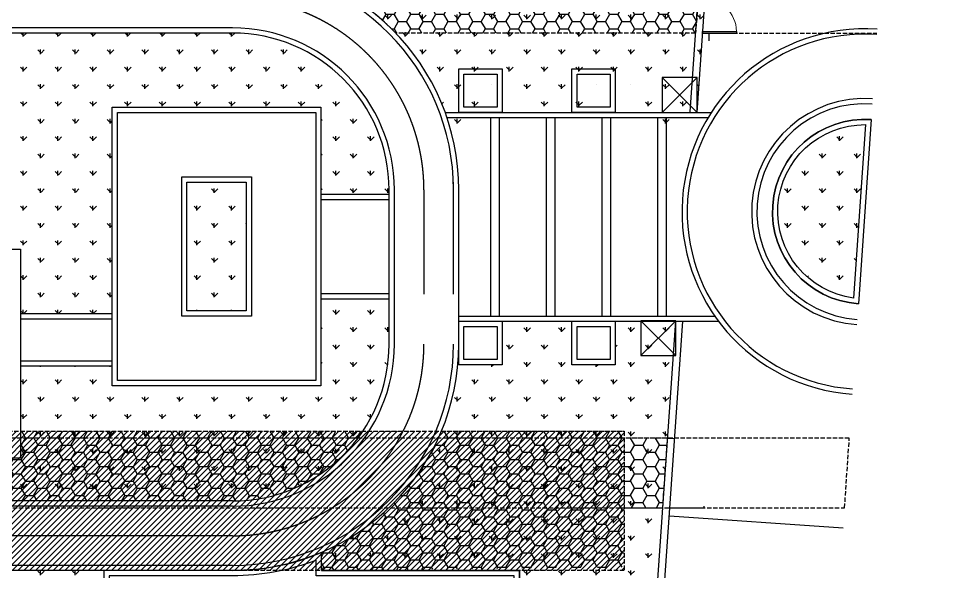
# Model space of a CAD drawing. Header units: millimetres. Extents: x 36720183 to 38160956, y 58934012 to 60388477.
# Drawn here: x 37329263 to 37382925, y 59312169 to 59343914 of the extents above; entities that cross this region are included whole.
import ezdxf

# ---------------------------------------------------------------- set-up
doc = ezdxf.new("R2010")
doc.units = ezdxf.units.MM
doc.header["$LTSCALE"] = 1000
doc.header["$MEASUREMENT"] = 0
doc.linetypes.add('ACAD_ISO04W100', pattern=[30, 24, -3, 0, -3])
doc.linetypes.add('DASH', pattern=[0.35, 0.25, -0.1])
for name, color, linetype in [('@ 绿化', 8, 'Continuous'), ('@HATCH', 8, 'Continuous'), ('@PAVE', 9, 'Continuous'), ('@YL', 2, 'Continuous'), ('@围墙', 5, 'Continuous'), ('@扑救面填充', 8, 'Continuous'), ('@植草板', 8, 'Continuous'), ('DL_道路中线_支路网_', 4, 'ACAD_ISO04W100'), ('扑救面', 2, 'Continuous')]:
    doc.layers.add(name, color=color, linetype=linetype)
pattern_1 = [(90, (0, 0), (-997.795475, 997.795475), [264.58066, -1731.01015]), (45, (0, 0), (-997.796155, 997.796155), [264.58066, -1146.51615]), (135, (0, 0), (-997.796155, -997.796155), [264.58066, -1146.51615])]
pattern_2 = [(0, (0, 0), (714.375, 412.4445), [476.25, -952.5]), (120, (0, 0), (-714.3749147, 412.4446478), [476.25, -952.5]), (60, (0, 0), (8.53e-05, 824.8891478), [-952.5, 476.25])]

# ---------------------------------------------------------------- blocks, each defined once
blk = doc.blocks.new('ba')
at = {"color": 8}
blk.add_lwpolyline([(-1948, -52), (52, -52), (52, 1948), (-1948, 1948)], close=True, dxfattribs=at)
for points in [[(52, -52), (-1948, 1948)], [(-1948, -52), (52, 1948)]]:
    blk.add_lwpolyline(points, dxfattribs=at)

msp = doc.modelspace()

# ---------------------------------------------------------------- hatches: boundary and pattern name
at = {"layer": '@ 绿化', "linetype": 'Continuous'}
h = msp.add_hatch(dxfattribs=at)
h.set_pattern_fill('GRASS', color=256, scale=500, style=0)
h.set_pattern_definition(pattern_1)
edge = h.paths.add_edge_path()
edge.add_line((37217119, 59335836), (37223932, 59334517))
edge.add_arc((37228396, 59335084), 4500, 35.7009, 187.2319, ccw=False)
edge.add_arc((37218578, 59342300), 14233, 341.1851, 390.8676)
edge.add_arc((37240470, 59355385), 11272, 113.8005, 210.8676, ccw=False)
edge.add_arc((37232079, 59374411), 9522, 293.8005, 402.5476)
edge.add_arc((37239934, 59387295), 6500, 90, 262.5783, ccw=False)
edge.add_line((37239934, 59393795), (37254746, 59386274))
edge.add_line((37254746, 59386274), (37257980, 59389006))
edge.add_line((37257980, 59389006), (37261065, 59391356))
edge.add_line((37261065, 59391356), (37268225, 59392102))
edge.add_line((37268225, 59392102), (37268225, 59394602))
edge.add_line((37268225, 59394602), (37308225, 59394602))
edge.add_line((37308225, 59394602), (37308225, 59392102))
edge.add_line((37308225, 59392102), (37316309, 59392102))
edge.add_line((37316309, 59392102), (37311741, 59396635))
edge.add_line((37311741, 59396635), (37284849, 59397181))
edge.add_line((37284849, 59397181), (37284849, 59402782))
edge.add_line((37284849, 59402782), (37310149, 59402316))
edge.add_line((37310149, 59402316), (37312700, 59402159))
edge.add_arc((37305436, 59385237), 18416, 34.8847, 66.7682, ccw=False)
edge.add_arc((37326650, 59400027), 7445, 214.8847, 238.0961)
edge.add_arc((37328376, 59402800), 10712, 238.0961, 267.1565)
edge.add_line((37327845, 59392102), (37327845, 59394602))
edge.add_line((37327845, 59394602), (37357845, 59394602))
edge.add_line((37357845, 59394602), (37357845, 59392102))
edge.add_line((37357845, 59392102), (37364847, 59392102))
edge.add_line((37364847, 59392102), (37360783, 59396039))
edge.add_line((37360783, 59396039), (37333926, 59396576))
edge.add_line((37333926, 59396576), (37333926, 59402177))
edge.add_line((37333926, 59402177), (37359226, 59401711))
edge.add_line((37359226, 59401711), (37360821, 59401687))
edge.add_arc((37360146, 59393500), 8214, 36.6623, 85.287, ccw=False)
edge.add_arc((37377160, 59403827), 11750, 207.4772, 266.2102)
edge.add_line((37376383, 59392102), (37378551, 59392102))
edge.add_line((37378551, 59392102), (37381959, 59392772))
edge.add_line((37381959, 59392772), (37382925, 59406963))
edge.add_line((37382925, 59406963), (37234493, 59409016))
edge.add_line((37234493, 59409016), (37217119, 59335836))
h = msp.add_hatch(dxfattribs=at)
h.set_pattern_fill('GRASS', color=256, scale=500, style=0)
h.set_pattern_definition(pattern_1)
edge = h.paths.add_edge_path()
edge.add_line((37349191, 59344608), (37349358, 59344883))
edge.add_arc((37354036, 59341846), 5578, 92.5347, 147.0047, ccw=False)
edge.add_line((37353790, 59347418), (37364390, 59347418))
edge.add_line((37364390, 59347418), (37364390, 59352018))
edge.add_line((37364390, 59352018), (37367790, 59352018))
edge.add_line((37367790, 59352018), (37367790, 59351989))
edge.add_line((37367790, 59351989), (37367790, 59352008))
edge.add_line((37367790, 59352008), (37369192, 59352017))
edge.add_line((37369192, 59352017), (37368196, 59337649))
edge.add_line((37368196, 59337649), (37364761, 59337649))
edge.add_line((37364761, 59337649), (37364761, 59340149))
edge.add_line((37364761, 59340149), (37362261, 59340149))
edge.add_line((37362261, 59340149), (37362261, 59338534))
edge.add_line((37362261, 59338534), (37358261, 59338534))
edge.add_line((37358261, 59338534), (37358261, 59340149))
edge.add_line((37358261, 59340149), (37355761, 59340149))
edge.add_line((37355761, 59340149), (37355761, 59337649))
edge.add_line((37355761, 59337649), (37354057, 59337649))
edge.add_line((37354057, 59337649), (37353984, 59337895))
edge.add_arc((37341555, 59334087), 13000, 17.0319, 54.0278)
h = msp.add_hatch(dxfattribs=at)
h.set_pattern_fill('GRASS', color=256, scale=500, style=0)
h.set_pattern_definition(pattern_1)
edge = h.paths.add_edge_path()
edge.add_line((37322376, 59343087), (37322376, 59330969))
edge.add_line((37322376, 59330969), (37329376, 59330969))
edge.add_line((37329376, 59330969), (37329376, 59326969))
edge.add_line((37329376, 59326969), (37334637, 59326969))
edge.add_line((37334637, 59326969), (37334637, 59338827))
edge.add_line((37334637, 59338827), (37346637, 59338827))
edge.add_line((37346637, 59338827), (37346637, 59333827))
edge.add_line((37346637, 59333827), (37350555, 59333827))
edge.add_arc((37341552, 59334081), 9006, 358.3787, 449.9838)
edge.add_line((37341555, 59343087), (37322376, 59343087))
h = msp.add_hatch(dxfattribs=at)
h.set_pattern_fill('GRASS', color=256, scale=500, style=0)
h.set_pattern_definition([(90, (-979.5, 0), (-997.795475, 997.795475), [264.58066, -1731.01015]), (45, (-979.5, 0), (-997.796155, 997.796155), [264.58066, -1146.51615]), (135, (-979.5, 0), (-997.796155, -997.796155), [264.58066, -1146.51615])])
edge = h.paths.add_edge_path()
edge.add_arc((37377889, 59332827), 5000, 89.5057, 262.6261, ccw=False)
edge.add_line((37377932, 59337826), (37377248, 59327868))
h = msp.add_hatch(dxfattribs=at)
h.set_pattern_fill('GRASS', color=256, scale=500, style=0)
h.set_pattern_definition(pattern_1)
h.paths.add_polyline_path([(37338937, 59327127), (37338937, 59334527), (37342337, 59334527), (37342337, 59327127)])
h = msp.add_hatch(dxfattribs=at)
h.set_pattern_fill('GRASS', color=256, scale=500, style=0)
h.set_pattern_definition(pattern_1)
edge = h.paths.add_edge_path()
edge.add_line((37322376, 59316210), (37322376, 59318669))
edge.add_line((37322376, 59318669), (37329376, 59318669))
edge.add_line((37329376, 59318669), (37329376, 59323969))
edge.add_line((37329376, 59323969), (37334637, 59323969))
edge.add_line((37334637, 59323969), (37334637, 59322827))
edge.add_line((37334637, 59322827), (37346637, 59322827))
edge.add_line((37346637, 59322827), (37346637, 59327827))
edge.add_line((37346637, 59327827), (37350555, 59327827))
edge.add_line((37350555, 59327827), (37350555, 59325210))
edge.add_arc((37341555, 59325210), 9000, -87.4104, 0, ccw=False)
edge.add_line((37341961, 59316219), (37322376, 59316210))
h = msp.add_hatch(dxfattribs=at)
h.set_pattern_fill('GRASS', color=256, scale=500, style=0)
h.set_pattern_definition(pattern_1)
edge = h.paths.add_edge_path()
edge.add_line((37358041, 59308389), (37358041, 59312210))
edge.add_line((37358041, 59312210), (37346663, 59312210))
edge.add_line((37346663, 59312210), (37346663, 59313256))
edge.add_arc((37341459, 59325344), 13161, 293.2922, 354.2888)
edge.add_line((37354555, 59324034), (37357055, 59324034))
edge.add_line((37357055, 59324034), (37357055, 59326534))
edge.add_line((37357055, 59326534), (37361055, 59326534))
edge.add_line((37361055, 59326534), (37361055, 59324034))
edge.add_line((37361055, 59324034), (37363555, 59324034))
edge.add_line((37363555, 59324034), (37363555, 59326534))
edge.add_line((37363555, 59326534), (37367025, 59326532))
edge.add_line((37367025, 59326532), (37365766, 59308370))
edge.add_line((37365766, 59308370), (37358041, 59308389))
h = msp.add_hatch(dxfattribs=at)
h.set_pattern_fill('GRASS', color=256, scale=500, style=0)
h.set_pattern_definition(pattern_1)
h.paths.add_polyline_path([(37335863, 59303118), (37338063, 59303118), (37338063, 59300818), (37330863, 59300818), (37330863, 59298748), (37327553, 59298748), (37327553, 59300818), (37319653, 59300818), (37319653, 59303118), (37322553, 59303118), (37322553, 59306018), (37321253, 59306018), (37321253, 59309318), (37324253, 59309318), (37324253, 59312210), (37334163, 59312210), (37334163, 59309318), (37337163, 59309318), (37337163, 59306018), (37335863, 59306018)])
at = {"layer": '@扑救面填充'}
h = msp.add_hatch(dxfattribs=at)
h.set_pattern_fill('ANSI31', color=256, scale=150)
h.set_pattern_definition([(45, (0, 0), (-168.3798023, 168.3798023), [])])
h.paths.add_polyline_path([(37248512, 59320210), (37364063, 59320210), (37364063, 59312210), (37248512, 59312210)])
at = {"layer": '@植草板'}
h = msp.add_hatch(dxfattribs=at)
h.set_pattern_fill('HONEY', color=8, scale=300)
h.set_pattern_definition(pattern_2)
edge = h.paths.add_edge_path()
edge.add_line((37341555, 59347087), (37368449, 59347087))
edge.add_line((37368449, 59347087), (37368172, 59343087))
edge.add_line((37368172, 59343087), (37350935, 59343087))
edge.add_arc((37341555, 59334087), 13000, 43.8131, 90)
h = msp.add_hatch(dxfattribs=at)
h.set_pattern_fill('HONEY', color=8, scale=300)
h.set_pattern_definition(pattern_2)
edge = h.paths.add_edge_path()
edge.add_line((37322376, 59316210), (37322376, 59318669))
edge.add_line((37322376, 59318669), (37329376, 59318669))
edge.add_line((37329376, 59318669), (37329376, 59320210))
edge.add_line((37329376, 59320210), (37349038, 59320210))
edge.add_arc((37341555, 59325210), 9000, 270, 326.251, ccw=False)
edge.add_line((37341555, 59316210), (37322376, 59316210))
h = msp.add_hatch(dxfattribs=at)
h.set_pattern_fill('HONEY', color=8, scale=300)
h.set_pattern_definition(pattern_2)
edge = h.paths.add_edge_path()
edge.add_line((37353566, 59320210), (37364063, 59320210))
edge.add_line((37364063, 59320210), (37364063, 59312418))
edge.add_line((37364063, 59312418), (37346663, 59312210))
edge.add_line((37346663, 59312210), (37346663, 59313256))
edge.add_arc((37341555, 59325210), 13000, 293.1395, 337.3801)
h = msp.add_hatch(dxfattribs=at)
h.set_pattern_fill('HONEY', color=8, scale=300)
h.set_pattern_definition(pattern_2)
h.paths.add_polyline_path([(37366282, 59315818), (37366559, 59319818), (37364063, 59319818), (37364063, 59315818)])

# ---------------------------------------------------------------- linework, layer by layer
at = {"color": 8}
for p, q in [((37368573, 59343187), (37370523, 59343187)), ((37368573, 59343087), (37368573, 59343187)), ((37368573, 59343087), (37370523, 59343087)), ((37370523, 59343187), (37370523, 59343087)), ((37368633, 59315918), (37368633, 59315818)), ((37366683, 59315818), (37368633, 59315818))]:
    msp.add_line(p, q, dxfattribs=at)
at = {"color": 8, "lineweight": 13}
msp.add_arc((37368573, 59343137), 1950, 1.4693, 90, dxfattribs=at)
at = {"layer": '@ 绿化', "linetype": 'Continuous'}
msp.add_lwpolyline([(37338937, 59327127), (37338937, 59334527), (37342337, 59334527), (37342337, 59327127)], close=True, dxfattribs=at)
at = {"layer": '@HATCH'}
for points in [[(37356372, 59338234), (37356372, 59326834)], [(37356872, 59338234), (37356872, 59326834)], [(37359572, 59338234), (37359572, 59326834)], [(37360072, 59338234), (37360072, 59326834)], [(37362772, 59338234), (37362772, 59326834)], [(37363272, 59338234), (37363272, 59326834)], [(37365972, 59338234), (37365972, 59326834)], [(37366472, 59338234), (37366472, 59326834)]]:
    msp.add_lwpolyline(points, dxfattribs=at)
at = {"layer": '@PAVE'}
msp.add_lwpolyline([(37353876, 59338234), (37368889, 59338234)], dxfattribs=at)
at = {"layer": '@PAVE', "color": 8}
msp.add_lwpolyline([(37354555, 59326834), (37369267, 59326834)], dxfattribs=at)
at = {"layer": '@YL', "color": 8}
for p, q in [((37341555, 59343387), (37277269, 59343387)), ((37350855, 59325210), (37350855, 59334087)), ((37354255, 59328095), (37354247, 59334527)), ((37341555, 59315910), (37277269, 59315910)), ((37341555, 59312510), (37277269, 59312510))]:
    msp.add_line(p, q, dxfattribs=at)
at = {"layer": '@YL'}
for p, q in [((37341555, 59343087), (37277269, 59343087)), ((37350555, 59325210), (37350555, 59334087)), ((37354555, 59325210), (37354555, 59334087)), ((37341555, 59316210), (37277269, 59316210)), ((37341555, 59312210), (37277269, 59312210))]:
    msp.add_line(p, q, dxfattribs=at)
at = {"layer": '@YL', "linetype": 'DASH'}
msp.add_lwpolyline([(37341555, 59347087), (37368449, 59347087), (37368172, 59343087), (37350935, 59343087, 0.204302), (37341555, 59347087, 2.360794)], format="xyb", dxfattribs=at)
at = {"layer": '@YL'}
for points in [[(37354555, 59341034), (37357055, 59341034), (37357055, 59338534), (37354555, 59338534)], [(37354855, 59340734), (37356755, 59340734), (37356755, 59338834), (37354855, 59338834)], [(37361055, 59341034), (37363555, 59341034), (37363555, 59338534), (37361055, 59338534)], [(37361355, 59340734), (37363255, 59340734), (37363255, 59338834), (37361355, 59338834)], [(37338637, 59326827), (37338637, 59334827), (37342637, 59334827), (37342637, 59326827)], [(37320376, 59330669), (37329376, 59330669), (37329376, 59318669), (37320376, 59318669)], [(37354555, 59326534), (37357055, 59326534), (37357055, 59324034), (37354555, 59324034)], [(37354855, 59326234), (37356755, 59326234), (37356755, 59324334), (37354855, 59324334)], [(37361055, 59326534), (37363555, 59326534), (37363555, 59324034), (37361055, 59324034)], [(37361355, 59326234), (37363255, 59326234), (37363255, 59324334), (37361355, 59324334)]]:
    msp.add_lwpolyline(points, close=True, dxfattribs=at)
for points in [[(37334637, 59322827), (37334637, 59338827), (37346637, 59338827), (37346637, 59322827), (37334637, 59322827)], [(37353770, 59338534), (37369076, 59338534)], [(37346637, 59333827), (37350555, 59333827)], [(37346637, 59327827), (37350555, 59327827)], [(37329376, 59326969), (37334637, 59326969)], [(37354555, 59326534), (37369484, 59326534)], [(37329376, 59323969), (37334637, 59323969)], [(37366559, 59319818), (37366958, 59319791)], [(37346663, 59312210), (37358041, 59312210), (37358041, 59308389)]]:
    msp.add_lwpolyline(points, dxfattribs=at)
at = {"layer": '@YL', "color": 8}
msp.add_lwpolyline([(37334937, 59323127), (37334937, 59338527), (37346337, 59338527), (37346337, 59323127)], close=True, dxfattribs=at)
at = {"layer": '@YL'}
for points in [[(37377526, 59327539, -1), (37378253, 59338114), (37377526, 59327539)], [(37358041, 59308389), (37358041, 59312210), (37346663, 59312210), (37346663, 59313256, -0.10131), (37341555, 59312210), (37337163, 59312210), (37334163, 59312210), (37334163, 59309318), (37337163, 59309318), (37337163, 59310818), (37346663, 59310818), (37346663, 59309318), (37349563, 59309318), (37349563, 59308389), (37358041, 59308389)]]:
    msp.add_lwpolyline(points, format="xyb", dxfattribs=at)
at = {"layer": '@YL', "color": 8}
for points in [[(37377248, 59327868, -0.941697), (37377932, 59337826)], [(37357741, 59308689), (37357741, 59311910), (37346363, 59311910), (37346363, 59312809, -0.092747), (37341555, 59311910), (37337163, 59311910), (37334463, 59311910), (37334463, 59309621), (37336863, 59309645), (37336863, 59311118), (37346963, 59311118), (37346963, 59309618), (37349863, 59309618), (37349863, 59308689)]]:
    msp.add_lwpolyline(points, format="xyb", close=True, dxfattribs=at)
for points in [[(37346637, 59333527), (37350555, 59333527)], [(37346637, 59328127), (37350555, 59328127)], [(37329376, 59326669), (37334637, 59326669)], [(37329376, 59324269), (37334637, 59324269)], [(37366671, 59315348), (37376654, 59314669)]]:
    msp.add_lwpolyline(points, dxfattribs=at)
at = {"layer": '@YL', "linetype": 'DASH'}
for points in [[(37329376, 59320210), (37349038, 59320210)], [(37353566, 59320210), (37364063, 59320210), (37364063, 59312210), (37358041, 59312210)], [(37366282, 59315818), (37366559, 59319818), (37364063, 59319818), (37364063, 59315818), (37366282, 59315818)]]:
    msp.add_lwpolyline(points, dxfattribs=at)
at = {"layer": '@YL'}
for centre, radius, start, end in [((37341555, 59334087), 13000, 0, 90), ((37377889, 59332827), 10500, 86.0872, 266.0659), ((37341555, 59334087), 9000, 0, 90), ((37377889, 59332827), 6500, 86.0659, 266.0659), ((37341555, 59325210), 13000, 270, 0), ((37341555, 59325210), 9000, 270, 0)]:
    msp.add_arc(centre, radius, start, end, dxfattribs=at)
at = {"layer": '@YL', "color": 8}
for centre, radius, start, end in [((37341555, 59334087), 12700, 0, 90), ((37341555, 59334087), 9300, 0, 90), ((37377889, 59332827), 10200, 86.0872, 266.0659), ((37377889, 59332827), 6200, 86.0659, 266.0659), ((37377889, 59332827), 5300, 86.0659, 266.0659), ((37341555, 59325210), 9300, 270, 0), ((37341555, 59325210), 12700, 270, 0)]:
    msp.add_arc(centre, radius, start, end, dxfattribs=at)
at = {"layer": '@围墙'}
msp.add_line((37368948, 59342637), (37368950, 59343087), dxfattribs=at)
for points in [[(37367858, 59338562), (37368793, 59352045)], [(37368257, 59338534), (37369192, 59352017)], [(37365767, 59308389), (37367027, 59326562)], [(37363953, 59276422), (37367426, 59326534)]]:
    msp.add_lwpolyline(points, dxfattribs=at)
at = {"layer": 'DL_道路中线_支路网_', "color": 8}
for p, q in [((37352555, 59334087), (37352555, 59328095)), ((37341555, 59314210), (37276872, 59314217))]:
    msp.add_line(p, q, dxfattribs=at)
for centre, start, end in [((37341555, 59334087), 0, 90.0002), ((37341555, 59325210), 270, 0)]:
    msp.add_arc(centre, 11000, start, end, dxfattribs=at)
at = {"layer": '扑救面', "color": 8, "linetype": 'DASH'}
msp.add_lwpolyline([(37368573, 59343087), (37378588, 59343087)], dxfattribs=at)
msp.add_lwpolyline([(37292628, 59304268), (37292628, 59306818, -0.414214), (37301628, 59315818), (37376733, 59315818), (37377005, 59319818), (37255021, 59319818, -0.476038), (37246212, 59330663, -1.604445)], format="xyb", dxfattribs=at)
msp.add_lwpolyline([(37248512, 59320210), (37364063, 59320210), (37364063, 59312210), (37248512, 59312210)], close=True, dxfattribs=at)

# ---------------------------------------------------------------- block references
for p in [(37368205, 59338586), (37366974, 59324614)]:
    msp.add_blockref('ba', p)

doc.saveas('drawing.dxf')
